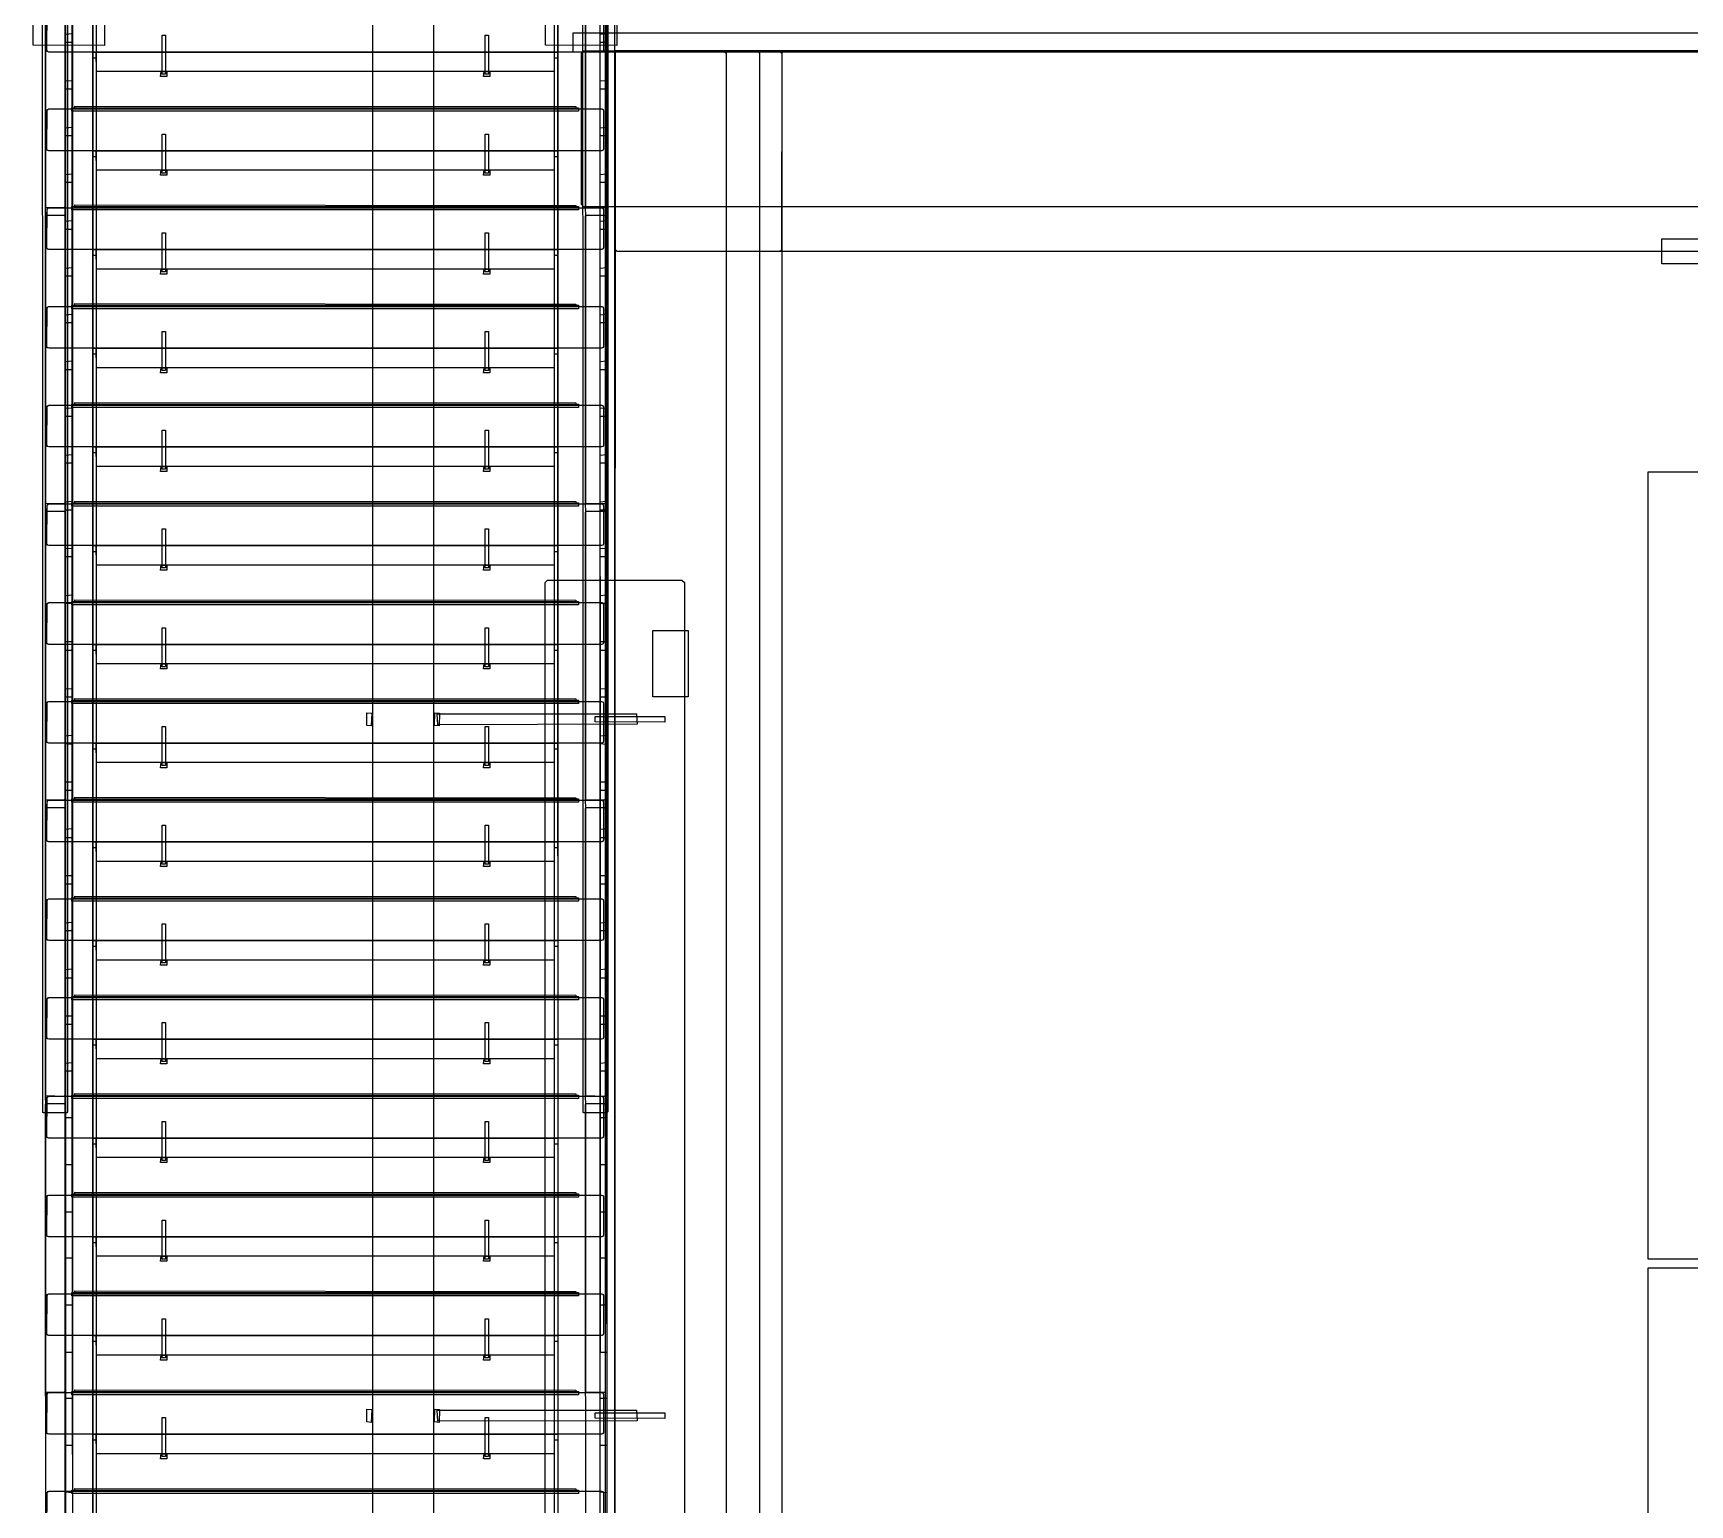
# Model space of a CAD drawing. Header units: metres. Extents: x 292.5 to 342.7, y -1 to 8.9.
# Drawn here: x 332.956 to 335.931, y 0.39 to 3.032 of the extents above; entities that cross this region are included whole.
import ezdxf

# ---------------------------------------------------------------- set-up
doc = ezdxf.new("R2010")
doc.units = ezdxf.units.M
doc.layers.add('VISTA', color=8, linetype='Continuous')

msp = doc.modelspace()

# ---------------------------------------------------------------- linework, layer by layer
at = {"layer": 'VISTA'}
for points in [[(333.5651, 6.5658), (333.5716, 6.5928), (333.5951, 6.6292), (333.7421, 6.7726), (333.745, 6.7855), (333.745, 6.897), (333.855, 6.897), (333.8544, 6.7715), (333.8489, 6.7441), (333.8379, 6.7184), (333.8122, 6.6859), (333.701, 6.5809), (333.6749, 6.5529), (333.6746, -0.2029), (333.6711, -0.2091), (333.664, -0.2147), (333.6417, -0.2226), (333.6278, -0.2243), (333.5996, -0.2228), (333.5768, -0.2152), (333.5656, -0.2035), (333.5651, 6.5658)], [(332.9725, 4.3148), (332.9742, 4.3165), (333.0158, 4.3165), (333.0175, 4.3148), (333.0175, 1.0952), (333.0158, 1.0935), (332.9742, 1.0935), (332.9732, 1.0942), (332.9725, 4.3148)], [(333.9425, 4.3148), (333.9442, 4.3165), (333.9858, 4.3165), (333.9875, 4.3148), (333.9875, 1.0952), (333.9858, 1.0935), (333.9442, 1.0935), (333.9432, 1.0942), (333.9425, 4.3148)], [(333.014, 3.9533), (333.025, 3.9543), (333.026, 3.0151), (333.014, 3.0151), (333.014, 3.9533)], [(333.974, 3.9533), (333.985, 3.9543), (333.986, 3.0151), (333.974, 3.0151), (333.974, 3.9533)], [(333.014, 3.8693), (333.025, 3.8703), (333.026, 2.9312), (333.014, 2.9312), (333.014, 3.8693)], [(333.974, 3.8693), (333.985, 3.8703), (333.986, 2.9312), (333.974, 2.9312), (333.974, 3.8693)], [(333.014, 3.7854), (333.025, 3.7864), (333.026, 2.8472), (333.014, 2.8472), (333.014, 3.7854)], [(333.974, 3.7854), (333.985, 3.7864), (333.986, 2.8472), (333.974, 2.8472), (333.974, 3.7854)], [(332.9775, 3.7668), (332.9792, 3.7685), (333.0108, 3.7685), (333.0125, 3.7668), (333.0125, 2.7198), (333.0108, 2.7181), (332.9782, 2.7189), (332.9775, 3.7668)], [(333.9475, 3.7668), (333.9492, 3.7685), (333.9808, 3.7685), (333.9825, 3.7668), (333.9825, 2.7198), (333.9808, 2.7181), (333.9482, 2.7189), (333.9475, 3.7668)], [(333.014, 3.7014), (333.025, 3.7024), (333.026, 2.7633), (333.014, 2.7633), (333.014, 3.7014)], [(333.974, 3.7014), (333.985, 3.7024), (333.986, 2.7633), (333.974, 2.7633), (333.974, 3.7014)], [(333.014, 3.6175), (333.025, 3.6185), (333.026, 2.6794), (333.014, 2.6794), (333.014, 3.6175)], [(333.974, 3.6175), (333.985, 3.6185), (333.986, 2.6794), (333.974, 2.6794), (333.974, 3.6175)], [(333.014, 3.5335), (333.025, 3.5345), (333.026, 2.5954), (333.014, 2.5954), (333.014, 3.5335)], [(333.974, 3.5335), (333.985, 3.5345), (333.986, 2.5954), (333.974, 2.5954), (333.974, 3.5335)], [(333.014, 3.4496), (333.025, 3.4506), (333.026, 2.5115), (333.014, 2.5115), (333.014, 3.4496)], [(333.974, 3.4496), (333.985, 3.4506), (333.986, 2.5115), (333.974, 2.5115), (333.974, 3.4496)], [(333.014, 3.3656), (333.025, 3.3666), (333.026, 2.4275), (333.014, 2.4275), (333.014, 3.3656)], [(333.974, 3.3656), (333.985, 3.3666), (333.986, 2.4275), (333.974, 2.4275), (333.974, 3.3656)], [(333.014, 3.2817), (333.025, 3.2827), (333.026, 2.3436), (333.014, 2.3436), (333.014, 3.2817)], [(333.974, 3.2817), (333.985, 3.2827), (333.986, 2.3436), (333.974, 2.3436), (333.974, 3.2817)], [(333.0844, 3.2387), (333.0837, 3.0093), (332.9556, 3.0101), (332.9556, 3.2387), (333.0844, 3.2387)], [(332.9775, 3.2352), (332.9792, 3.2369), (333.0108, 3.2369), (333.0125, 3.2352), (333.0125, 2.1882), (333.0108, 2.1865), (332.9782, 2.1872), (332.9775, 3.2352)], [(334.0044, 3.2387), (334.0037, 3.0093), (333.8756, 3.0101), (333.8756, 3.2387), (334.0044, 3.2387)], [(333.9475, 3.2352), (333.9492, 3.2369), (333.9808, 3.2369), (333.9825, 3.2352), (333.9825, 2.1882), (333.9808, 2.1865), (333.9482, 2.1872), (333.9475, 3.2352)], [(332.9775, 3.2086), (332.9792, 3.2103), (333.0608, 3.2103), (333.0625, 3.2086), (333.0625, -0.0986), (333.0617, -0.1001), (333.0608, -0.1003), (332.9792, -0.1003), (332.9782, -0.0997), (332.9775, 3.2086)], [(333.014, 3.1978), (333.025, 3.1987), (333.026, 2.2596), (333.014, 2.2596), (333.014, 3.1978)], [(333.8975, 3.2086), (333.8992, 3.2103), (333.9808, 3.2103), (333.9825, 3.2086), (333.9825, -0.0986), (333.9817, -0.1001), (333.9808, -0.1003), (333.8992, -0.1003), (333.8982, -0.0997), (333.8975, 3.2086)], [(333.974, 3.1978), (333.985, 3.1987), (333.986, 2.2596), (333.974, 2.2596), (333.974, 3.1978)], [(342, 3.2), (342, 3), (334, 3), (334, 3.2), (342, 3.2)], [(333.0625, 3.175), (333.0685, 3.175), (333.0685, 2.987), (333.0625, 2.987), (333.0625, 3.175)], [(333.8915, 3.175), (333.8975, 3.175), (333.8975, 2.987), (333.8915, 2.987), (333.8915, 3.175)], [(333.014, 3.1138), (333.025, 3.1148), (333.026, 2.1757), (333.014, 2.1757), (333.014, 3.1138)], [(333.974, 3.1138), (333.985, 3.1148), (333.986, 2.1757), (333.974, 2.1757), (333.974, 3.1138)], [(332.9835, 3.0728), (333.9765, 3.0728), (333.979, 3.0718), (333.98, 3.0693), (333.98, 3.0013), (333.979, 2.9988), (333.9765, 2.9978), (332.9835, 2.9978), (332.981, 2.9988), (332.98, 3.0013), (332.9806, 3.0713), (332.9835, 3.0728)], [(332.9559, 3.0115), (332.9559, 3.0115), (332.956, 3.0112), (332.9559, 3.0115)], [(333.014, 3.0299), (333.025, 3.0309), (333.026, 2.0917), (333.014, 2.0917), (333.014, 3.0299)], [(333.193, 3.0278), (333.193, 2.9578), (333.187, 2.9578), (333.1874, 3.0278), (333.193, 3.0278)], [(333.773, 3.0278), (333.773, 2.9578), (333.767, 2.9578), (333.7674, 3.0278), (333.773, 3.0278)], [(333.8759, 3.0115), (333.8759, 3.0115), (333.876, 3.0112), (333.8759, 3.0115)], [(333.925, 3.0325), (342.075, 3.0325), (342.075, 2.9975), (333.925, 2.9975), (333.925, 3.0325)], [(333.974, 3.0299), (333.985, 3.0309), (333.986, 2.0917), (333.974, 2.0917), (333.974, 3.0299)], [(332.9813, 2.9991), (332.9817, 2.9988), (332.9817, 2.9995), (332.9813, 2.9991)], [(333.0625, 2.9978), (333.0685, 2.9978), (333.0685, 2.8098), (333.0625, 2.8098), (333.0625, 2.9978)], [(333.0691, 2.9628), (333.0685, 2.9973), (333.8909, 2.9978), (333.8909, 2.9628), (333.0691, 2.9628)], [(333.8915, 2.9978), (333.8975, 2.9978), (333.8975, 2.8098), (333.8915, 2.8098), (333.8915, 2.9978)], [(333.94, 2.9955), (333.9445, 3), (342.0555, 3), (342.06, 2.9955), (342.06, 2.7245), (342.0555, 2.72), (333.9445, 2.72), (333.94, 2.7245), (333.94, 2.9955)], [(333.9783, 2.9988), (333.979, 2.9995), (333.9783, 2.9995), (333.9783, 2.9988)], [(334, 2.9955), (334.0019, 2.9992), (341.9955, 3), (341.9992, 2.9981), (342, 0.0045), (341.9981, 0.0008), (334.0045, 0), (334, 0.0045), (334, 2.9955)], [(334, 2.9955), (334.0045, 3), (334.2555, 3), (334.26, 2.9955), (334.26, 0.0045), (334.2555, 0), (334.0045, 0), (334, 0.0045), (334, 2.9955)], [(334, 2.9955), (334.0045, 3), (334.1955, 3), (334.2, 2.9955), (334.2, 0.0045), (334.1955, 0), (334.0045, 0), (334, 0.0045), (334, 2.9955)], [(334, 2.9955), (334.0045, 3), (334.2955, 3), (334.3, 2.9955), (334.3, 0.0045), (334.2955, 0), (334.0045, 0), (334, 0.0045), (334, 2.9955)], [(334, 2.9983), (334.0017, 3), (334.2983, 3), (334.3, 2.9983), (334.3, 0.0017), (334.2983, 0), (334.0008, 0.0005), (334, 2.9983)], [(334.0008, 2.9981), (334.0045, 3), (334.2981, 2.9992), (334.3, 2.9955), (334.2992, 2.6419), (334.2955, 2.64), (334.0045, 2.64), (334, 2.6445), (334.0008, 2.9981)], [(334, 2.9955), (334.0045, 3), (334.2955, 3), (334.3, 2.9955), (334.3, 0.0045), (334.2955, 0), (334.0045, 0), (334, 0.0045), (334, 2.9955)], [(334, 2.9955), (334.0045, 3), (341.9955, 3), (342, 2.9955), (342, 2.6445), (341.9955, 2.64), (334.0045, 2.64), (334, 2.6445), (334, 2.9955)], [(334.0013, 2.9987), (336.7487, 2.9987), (336.7487, 0.0013), (334.0045, 0), (334, 0.0045), (334.0013, 2.9987)], [(333.014, 2.9459), (333.025, 2.9469), (333.026, 2.0078), (333.014, 2.0078), (333.014, 2.9459)], [(333.1955, 2.9628), (333.1955, 2.9538), (333.1845, 2.9538), (333.1852, 2.9628), (333.1955, 2.9628)], [(333.7755, 2.9628), (333.7755, 2.9538), (333.7645, 2.9538), (333.7652, 2.9628), (333.7755, 2.9628)], [(333.974, 2.9459), (333.985, 2.9469), (333.986, 2.0078), (333.974, 2.0078), (333.974, 2.9459)], [(332.9835, 2.8956), (333.9765, 2.8956), (333.979, 2.8945), (333.98, 2.8921), (333.98, 2.8241), (333.979, 2.8216), (333.9765, 2.8206), (332.9835, 2.8206), (332.981, 2.8216), (332.98, 2.8241), (332.9806, 2.8941), (332.9835, 2.8956)], [(332.9817, 2.8938), (332.9817, 2.8945), (332.981, 2.8938), (332.9817, 2.8938)], [(333.025, 2.8976), (333.935, 2.8976), (333.935, 2.8916), (333.025, 2.8916), (333.025, 2.8976)], [(333.0307, 2.9006), (333.93, 2.8999), (333.9293, 2.8956), (333.0302, 2.8963), (333.0307, 2.9006)], [(333.9783, 2.8945), (333.9783, 2.8938), (333.979, 2.8938), (333.9783, 2.8945)], [(333.014, 2.862), (333.025, 2.863), (333.026, 1.9238), (333.014, 1.9238), (333.014, 2.862)], [(333.974, 2.862), (333.985, 2.863), (333.986, 1.9238), (333.974, 1.9238), (333.974, 2.862)], [(333.193, 2.8506), (333.193, 2.7806), (333.187, 2.7806), (333.1874, 2.8506), (333.193, 2.8506)], [(333.773, 2.8506), (333.773, 2.7806), (333.767, 2.7806), (333.7674, 2.8506), (333.773, 2.8506)], [(332.9813, 2.8218), (332.9817, 2.8216), (332.9817, 2.8223), (332.9813, 2.8218)], [(333.0625, 2.8206), (333.0685, 2.8206), (333.0685, 2.6326), (333.0625, 2.6326), (333.0625, 2.8206)], [(333.0691, 2.7856), (333.0685, 2.8201), (333.8909, 2.8206), (333.8909, 2.7856), (333.0691, 2.7856)], [(333.8915, 2.8206), (333.8975, 2.8206), (333.8975, 2.6326), (333.8915, 2.6326), (333.8915, 2.8206)], [(333.9783, 2.8216), (333.979, 2.8223), (333.9783, 2.8223), (333.9783, 2.8216)], [(333.014, 2.778), (333.025, 2.779), (333.026, 1.8399), (333.014, 1.8399), (333.014, 2.778)], [(333.1955, 2.7856), (333.1955, 2.7766), (333.1845, 2.7766), (333.1852, 2.7856), (333.1955, 2.7856)], [(333.7755, 2.7856), (333.7755, 2.7766), (333.7645, 2.7766), (333.7652, 2.7856), (333.7755, 2.7856)], [(333.974, 2.778), (333.985, 2.779), (333.986, 1.8399), (333.974, 1.8399), (333.974, 2.778)], [(332.9835, 2.7183), (333.9765, 2.7183), (333.979, 2.7173), (333.98, 2.7148), (333.98, 2.6468), (333.979, 2.6444), (333.9765, 2.6433), (332.9835, 2.6433), (332.981, 2.6444), (332.98, 2.6468), (332.9806, 2.7169), (332.9835, 2.7183)], [(332.9817, 2.7166), (332.9817, 2.7173), (332.981, 2.7166), (332.9817, 2.7166)], [(333.025, 2.7203), (333.935, 2.7203), (333.935, 2.7143), (333.025, 2.7143), (333.025, 2.7203)], [(333.0307, 2.7233), (333.93, 2.7226), (333.9293, 2.7183), (333.0302, 2.719), (333.0307, 2.7233)], [(333.9783, 2.7173), (333.9783, 2.7166), (333.979, 2.7166), (333.9783, 2.7173)], [(332.9775, 2.7035), (332.9792, 2.7052), (333.0108, 2.7052), (333.0125, 2.7035), (333.0125, 1.6565), (333.0108, 1.6548), (332.9782, 1.6555), (332.9775, 2.7035)], [(332.9782, 2.7031), (332.9782, 2.7035), (332.9782, 2.7031), (332.9782, 2.7031)], [(333.014, 2.6941), (333.025, 2.6951), (333.026, 1.7559), (333.025, 1.7549), (333.014, 1.7559), (333.014, 2.6941)], [(333.9475, 2.7035), (333.9492, 2.7052), (333.9808, 2.7052), (333.9825, 2.7035), (333.9825, 1.6565), (333.9808, 1.6548), (333.9482, 1.6555), (333.9475, 2.7035)], [(333.9482, 2.7031), (333.9482, 2.7035), (333.9482, 2.7031), (333.9482, 2.7031)], [(333.974, 2.6941), (333.985, 2.6951), (333.986, 1.7559), (333.985, 1.7549), (333.974, 1.7559), (333.974, 2.6941)], [(333.193, 2.6733), (333.193, 2.6033), (333.187, 2.6033), (333.1874, 2.6733), (333.193, 2.6733)], [(333.773, 2.6733), (333.773, 2.6033), (333.767, 2.6033), (333.7674, 2.6733), (333.773, 2.6733)], [(335.88, 2.6625), (340.12, 2.6625), (340.12, 2.6175), (335.88, 2.6175), (335.88, 2.6625)], [(332.981, 2.6447), (332.981, 2.6447), (332.9813, 2.6446), (332.981, 2.6447)], [(332.9813, 2.6446), (332.9817, 2.6444), (332.9817, 2.6451), (332.9813, 2.6446)], [(333.0625, 2.6433), (333.0685, 2.6433), (333.0685, 2.4553), (333.0625, 2.4553), (333.0625, 2.6433)], [(333.0691, 2.6083), (333.0685, 2.6428), (333.8909, 2.6433), (333.8909, 2.6083), (333.0691, 2.6083)], [(333.8915, 2.6433), (333.8975, 2.6433), (333.8975, 2.4553), (333.8915, 2.4553), (333.8915, 2.6433)], [(333.9783, 2.6444), (333.979, 2.6451), (333.9783, 2.6451), (333.9783, 2.6444)], [(333.014, 2.6101), (333.025, 2.6111), (333.026, 1.672), (333.014, 1.672), (333.014, 2.6101)], [(333.1955, 2.6083), (333.1955, 2.5993), (333.1845, 2.5993), (333.1852, 2.6083), (333.1955, 2.6083)], [(333.7755, 2.6083), (333.7755, 2.5993), (333.7645, 2.5993), (333.7652, 2.6083), (333.7755, 2.6083)], [(333.974, 2.6101), (333.985, 2.6111), (333.986, 1.672), (333.974, 1.672), (333.974, 2.6101)], [(332.9835, 2.5411), (333.9765, 2.5411), (333.979, 2.5401), (333.98, 2.5376), (333.98, 2.4696), (333.979, 2.4671), (333.9765, 2.4661), (332.9835, 2.4661), (332.981, 2.4671), (332.98, 2.4696), (332.9806, 2.5396), (332.9835, 2.5411)], [(332.9817, 2.5394), (332.9817, 2.5401), (332.981, 2.5394), (332.9817, 2.5394)], [(333.025, 2.5431), (333.935, 2.5431), (333.935, 2.5371), (333.025, 2.5371), (333.025, 2.5431)], [(333.0307, 2.5461), (333.93, 2.5454), (333.9293, 2.5411), (333.0302, 2.5418), (333.0307, 2.5461)], [(333.9783, 2.5401), (333.9783, 2.5394), (333.979, 2.5394), (333.9783, 2.5401)], [(333.979, 2.5397), (333.9787, 2.5398), (333.979, 2.5397), (333.979, 2.5397)], [(333.014, 2.5262), (333.025, 2.5272), (333.026, 1.588), (333.025, 1.587), (333.015, 1.587), (333.0143, 1.5873), (333.014, 2.5262)], [(333.974, 2.5262), (333.985, 2.5272), (333.986, 1.588), (333.985, 1.587), (333.975, 1.587), (333.9743, 1.5873), (333.974, 2.5262)], [(333.193, 2.4961), (333.193, 2.4261), (333.187, 2.4261), (333.1874, 2.4961), (333.193, 2.4961)], [(333.773, 2.4961), (333.773, 2.4261), (333.767, 2.4261), (333.7674, 2.4961), (333.773, 2.4961)], [(332.9813, 2.4674), (332.9817, 2.4671), (332.9817, 2.4679), (332.9813, 2.4674)], [(333.014, 2.4422), (333.025, 2.4432), (333.026, 1.5041), (333.014, 1.5041), (333.014, 2.4422)], [(333.0625, 2.4661), (333.0685, 2.4661), (333.0685, 2.2781), (333.0625, 2.2781), (333.0625, 2.4661)], [(333.0691, 2.4311), (333.0685, 2.4656), (333.8909, 2.4661), (333.8909, 2.4311), (333.0691, 2.4311)], [(333.8915, 2.4661), (333.8975, 2.4661), (333.8975, 2.2781), (333.8915, 2.2781), (333.8915, 2.4661)], [(333.974, 2.4422), (333.985, 2.4432), (333.986, 1.5041), (333.974, 1.5041), (333.974, 2.4422)], [(333.9783, 2.4671), (333.979, 2.4679), (333.9783, 2.4679), (333.9783, 2.4671)], [(333.1955, 2.4311), (333.1955, 2.4221), (333.1845, 2.4221), (333.1852, 2.4311), (333.1955, 2.4311)], [(333.7755, 2.4311), (333.7755, 2.4221), (333.7645, 2.4221), (333.7652, 2.4311), (333.7755, 2.4311)], [(332.9835, 2.3639), (333.9765, 2.3639), (333.979, 2.3629), (333.98, 2.3604), (333.98, 2.2924), (333.979, 2.2899), (333.9765, 2.2889), (332.9835, 2.2889), (332.981, 2.2899), (332.98, 2.2924), (332.9806, 2.3624), (332.9835, 2.3639)], [(332.9817, 2.3621), (332.9817, 2.3629), (332.981, 2.3621), (332.9817, 2.3621)], [(333.014, 2.3583), (333.025, 2.3593), (333.026, 1.4201), (333.014, 1.4201), (333.014, 2.3583)], [(333.025, 2.3659), (333.935, 2.3659), (333.935, 2.3599), (333.025, 2.3599), (333.025, 2.3659)], [(333.0307, 2.3689), (333.93, 2.3682), (333.9293, 2.3639), (333.0302, 2.3646), (333.0307, 2.3689)], [(333.974, 2.3583), (333.985, 2.3593), (333.986, 1.4201), (333.974, 1.4201), (333.974, 2.3583)], [(333.9783, 2.3629), (333.9783, 2.3621), (333.979, 2.3621), (333.9783, 2.3629)], [(333.193, 2.3189), (333.193, 2.2489), (333.187, 2.2489), (333.1874, 2.3189), (333.193, 2.3189)], [(333.773, 2.3189), (333.773, 2.2489), (333.767, 2.2489), (333.7674, 2.3189), (333.773, 2.3189)], [(332.981, 2.2903), (332.981, 2.2903), (332.9813, 2.2902), (332.981, 2.2903)], [(332.9813, 2.2902), (332.9817, 2.2899), (332.9817, 2.2906), (332.9813, 2.2902)], [(333.014, 2.2743), (333.025, 2.2753), (333.026, 1.3362), (333.025, 1.3352), (333.015, 1.3352), (333.0143, 1.3355), (333.014, 2.2743)], [(333.0625, 2.2889), (333.0685, 2.2889), (333.0685, 2.1009), (333.0625, 2.1009), (333.0625, 2.2889)], [(333.0691, 2.2539), (333.0685, 2.2884), (333.8909, 2.2889), (333.8909, 2.2539), (333.0691, 2.2539)], [(333.8915, 2.2889), (333.8975, 2.2889), (333.8975, 2.1009), (333.8915, 2.1009), (333.8915, 2.2889)], [(333.974, 2.2743), (333.985, 2.2753), (333.986, 1.3362), (333.985, 1.3352), (333.975, 1.3352), (333.9743, 1.3355), (333.974, 2.2743)], [(333.9783, 2.2899), (333.979, 2.2906), (333.9783, 2.2906), (333.9783, 2.2899)], [(333.1955, 2.2539), (333.1955, 2.2449), (333.1845, 2.2449), (333.1852, 2.2539), (333.1955, 2.2539)], [(333.7755, 2.2539), (333.7755, 2.2449), (333.7645, 2.2449), (333.7652, 2.2539), (333.7755, 2.2539)], [(336.5241, 2.2441), (336.5241, 0.8309), (335.8559, 0.8309), (335.8559, 2.2441), (336.5241, 2.2441)], [(332.9775, 2.1718), (332.9792, 2.1735), (333.0108, 2.1735), (333.0125, 2.1718), (333.0125, 1.1248), (333.0108, 1.1231), (332.9782, 1.1239), (332.9775, 2.1718)], [(332.9835, 2.1867), (333.9765, 2.1867), (333.979, 2.1856), (333.98, 2.1832), (333.98, 2.1152), (333.979, 2.1127), (333.9765, 2.1117), (332.9835, 2.1117), (332.981, 2.1127), (332.98, 2.1152), (332.9806, 2.1852), (332.9835, 2.1867)], [(332.9817, 2.1849), (332.9817, 2.1856), (332.981, 2.1849), (332.9817, 2.1849)], [(333.0117, 2.1719), (333.0118, 2.1719), (333.0117, 2.1719), (333.0117, 2.1719)], [(333.014, 2.1904), (333.025, 2.1914), (333.026, 1.2523), (333.014, 1.2523), (333.014, 2.1904)], [(333.025, 2.1887), (333.935, 2.1887), (333.935, 2.1827), (333.025, 2.1827), (333.025, 2.1887)], [(333.0307, 2.1917), (333.93, 2.191), (333.9293, 2.1867), (333.0302, 2.1874), (333.0307, 2.1917)], [(333.9475, 2.1718), (333.9492, 2.1735), (333.9808, 2.1735), (333.9825, 2.1718), (333.9825, 1.1248), (333.9808, 1.1231), (333.9482, 1.1239), (333.9475, 2.1718)], [(333.974, 2.1904), (333.985, 2.1914), (333.986, 1.2523), (333.974, 1.2523), (333.974, 2.1904)], [(333.9783, 2.1856), (333.9783, 2.1849), (333.979, 2.1849), (333.9783, 2.1856)], [(332.9813, 2.113), (332.9817, 2.1127), (332.9817, 2.1134), (332.9813, 2.113)], [(333.193, 2.1417), (333.193, 2.0717), (333.187, 2.0717), (333.1874, 2.1417), (333.193, 2.1417)], [(333.773, 2.1417), (333.773, 2.0717), (333.767, 2.0717), (333.7674, 2.1417), (333.773, 2.1417)], [(333.9783, 2.1127), (333.979, 2.1134), (333.9783, 2.1134), (333.9783, 2.1127)], [(333.014, 2.1064), (333.025, 2.1074), (333.026, 1.1683), (333.014, 1.1683), (333.014, 2.1064)], [(333.0625, 2.1117), (333.0685, 2.1117), (333.0685, 1.9237), (333.0625, 1.9237), (333.0625, 2.1117)], [(333.0691, 2.0767), (333.0685, 2.1112), (333.8909, 2.1117), (333.8909, 2.0767), (333.0691, 2.0767)], [(333.8915, 2.1117), (333.8975, 2.1117), (333.8975, 1.9237), (333.8915, 1.9237), (333.8915, 2.1117)], [(333.974, 2.1064), (333.985, 2.1074), (333.986, 1.1683), (333.974, 1.1683), (333.974, 2.1064)], [(333.1955, 2.0767), (333.1955, 2.0677), (333.1845, 2.0677), (333.1852, 2.0767), (333.1955, 2.0767)], [(333.7755, 2.0767), (333.7755, 2.0677), (333.7645, 2.0677), (333.7652, 2.0767), (333.7755, 2.0767)], [(333.014, 2.0225), (333.025, 2.0235), (333.026, 1.0844), (333.014, 1.0844), (333.014, 2.0225)], [(333.875, 2.0455), (333.8795, 2.05), (334.1205, 2.05), (334.125, 2.0455), (334.125, -0.0455), (334.1205, -0.05), (333.8795, -0.05), (333.875, -0.0455), (333.875, 2.0455)], [(333.974, 2.0225), (333.985, 2.0235), (333.986, 1.0844), (333.974, 1.0844), (333.974, 2.0225)], [(332.9835, 2.0094), (333.9765, 2.0094), (333.979, 2.0084), (333.98, 2.0059), (333.98, 1.9379), (333.979, 1.9355), (333.9765, 1.9344), (332.9835, 1.9344), (332.981, 1.9355), (332.98, 1.9379), (332.9806, 2.008), (332.9835, 2.0094)], [(332.9817, 2.0077), (332.9817, 2.0084), (332.981, 2.0077), (332.9817, 2.0077)], [(333.025, 2.0114), (333.935, 2.0114), (333.935, 2.0054), (333.025, 2.0054), (333.025, 2.0114)], [(333.0307, 2.0144), (333.93, 2.0137), (333.9293, 2.0094), (333.0302, 2.0101), (333.0307, 2.0144)], [(333.9783, 2.0084), (333.9783, 2.0077), (333.979, 2.0077), (333.9783, 2.0084)], [(333.193, 1.9644), (333.193, 1.8944), (333.187, 1.8944), (333.1874, 1.9644), (333.193, 1.9644)], [(333.773, 1.9644), (333.773, 1.8944), (333.767, 1.8944), (333.7674, 1.9644), (333.773, 1.9644)], [(332.9813, 1.9357), (332.9817, 1.9355), (332.9817, 1.9362), (332.9813, 1.9357)], [(333.014, 1.9385), (333.0143, 1.9392), (333.015, 1.9395), (333.025, 1.9395), (333.0257, 1.9392), (333.026, 1.9385), (333.026, 1.0004), (333.014, 1.0004), (333.014, 1.9385)], [(333.0144, 1.9392), (333.0144, 1.9392), (333.0143, 1.9392), (333.0144, 1.9392)], [(333.0256, 1.9392), (333.0256, 1.9392), (333.0257, 1.9392), (333.0256, 1.9392)], [(333.0625, 1.9344), (333.0685, 1.9344), (333.0685, 1.7465), (333.0625, 1.7465), (333.0625, 1.9344)], [(333.0691, 1.8994), (333.0685, 1.9339), (333.8909, 1.9344), (333.8909, 1.8994), (333.0691, 1.8994)], [(333.8915, 1.9344), (333.8975, 1.9344), (333.8975, 1.7465), (333.8915, 1.7465), (333.8915, 1.9344)], [(333.974, 1.9385), (333.9743, 1.9392), (333.975, 1.9395), (333.985, 1.9395), (333.9857, 1.9392), (333.986, 1.9385), (333.986, 1.0004), (333.974, 1.0004), (333.974, 1.9385)], [(333.9744, 1.9392), (333.9744, 1.9392), (333.9743, 1.9392), (333.9744, 1.9392)], [(333.9783, 1.9355), (333.979, 1.9362), (333.9783, 1.9362), (333.9783, 1.9355)], [(333.9856, 1.9392), (333.9856, 1.9392), (333.9857, 1.9392), (333.9856, 1.9392)], [(334.1319, 1.9594), (334.1319, 1.8406), (334.0681, 1.8406), (334.0681, 1.9594), (334.1319, 1.9594)], [(333.1955, 1.8994), (333.1955, 1.8904), (333.1845, 1.8904), (333.1852, 1.8994), (333.1955, 1.8994)], [(333.7755, 1.8994), (333.7755, 1.8904), (333.7645, 1.8904), (333.7652, 1.8994), (333.7755, 1.8994)], [(333.014, 1.8546), (333.025, 1.8556), (333.026, 0.9165), (333.025, 0.9155), (333.015, 0.9155), (333.0143, 0.9158), (333.014, 1.8546)], [(333.974, 1.8546), (333.985, 1.8556), (333.986, 0.9165), (333.985, 0.9155), (333.975, 0.9155), (333.9743, 0.9158), (333.974, 1.8546)], [(332.9835, 1.8322), (333.9765, 1.8322), (333.979, 1.8312), (333.98, 1.8287), (333.98, 1.7607), (333.979, 1.7582), (333.9765, 1.7572), (332.9835, 1.7572), (332.981, 1.7582), (332.98, 1.7607), (332.9806, 1.8307), (332.9835, 1.8322)], [(332.9817, 1.8305), (332.9817, 1.8312), (332.981, 1.8305), (332.9817, 1.8305)], [(333.025, 1.8342), (333.935, 1.8342), (333.935, 1.8282), (333.025, 1.8282), (333.025, 1.8342)], [(333.0307, 1.8372), (333.93, 1.8365), (333.9293, 1.8322), (333.0302, 1.8329), (333.0307, 1.8372)], [(333.9783, 1.8312), (333.9783, 1.8305), (333.979, 1.8305), (333.9783, 1.8312)], [(333.193, 1.7872), (333.193, 1.7172), (333.187, 1.7172), (333.1874, 1.7872), (333.193, 1.7872)], [(333.5635, 1.811), (333.5625, 1.788), (333.5545, 1.789), (333.5548, 1.8117), (333.5635, 1.811)], [(333.6855, 1.811), (333.6845, 1.788), (333.6765, 1.789), (333.6768, 1.8117), (333.6855, 1.811)], [(334.039, 1.81), (334.04, 1.791), (333.682, 1.79), (333.6813, 1.8097), (334.039, 1.81)], [(333.773, 1.7872), (333.773, 1.7172), (333.767, 1.7172), (333.7674, 1.7872), (333.773, 1.7872)], [(333.965, 1.805), (334.09, 1.805), (334.09, 1.795), (333.965, 1.7957), (333.965, 1.805)], [(332.9813, 1.7585), (332.9817, 1.7583), (332.9817, 1.759), (332.9813, 1.7585)], [(333.014, 1.7706), (333.025, 1.7716), (333.026, 0.8325), (333.014, 0.8325), (333.014, 1.7706)], [(333.0259, 1.7559), (333.0259, 1.7559), (333.026, 1.7559), (333.0259, 1.7559)], [(333.0625, 1.7572), (333.0685, 1.7572), (333.0685, 1.5692), (333.0625, 1.5692), (333.0625, 1.7572)], [(333.0691, 1.7222), (333.0685, 1.7567), (333.8909, 1.7572), (333.8909, 1.7222), (333.0691, 1.7222)], [(333.8915, 1.7572), (333.8975, 1.7572), (333.8975, 1.5692), (333.8915, 1.5692), (333.8915, 1.7572)], [(333.974, 1.7706), (333.985, 1.7716), (333.986, 0.8325), (333.974, 0.8325), (333.974, 1.7706)], [(333.9783, 1.7583), (333.979, 1.759), (333.9783, 1.759), (333.9783, 1.7583)], [(333.9859, 1.7559), (333.9859, 1.7559), (333.986, 1.7559), (333.9859, 1.7559)], [(333.1955, 1.7222), (333.1955, 1.7132), (333.1845, 1.7132), (333.1852, 1.7222), (333.1955, 1.7222)], [(333.7755, 1.7222), (333.7755, 1.7132), (333.7645, 1.7132), (333.7652, 1.7222), (333.7755, 1.7222)], [(333.014, 1.6867), (333.0143, 1.6874), (333.015, 1.6877), (333.025, 1.6877), (333.0257, 1.6874), (333.026, 1.6867), (333.026, 0.7486), (333.014, 0.7486), (333.014, 1.6867)], [(333.0144, 1.6873), (333.0144, 1.6873), (333.0143, 1.6874), (333.0144, 1.6873)], [(333.0256, 1.6873), (333.0256, 1.6873), (333.0257, 1.6874), (333.0256, 1.6873)], [(333.974, 1.6867), (333.9743, 1.6874), (333.975, 1.6877), (333.985, 1.6877), (333.9857, 1.6874), (333.986, 1.6867), (333.986, 0.7486), (333.974, 0.7486), (333.974, 1.6867)], [(333.9744, 1.6873), (333.9744, 1.6873), (333.9743, 1.6874), (333.9744, 1.6873)], [(333.9856, 1.6873), (333.9856, 1.6873), (333.9857, 1.6874), (333.9856, 1.6873)], [(332.9775, 1.6402), (332.9792, 1.6419), (333.0108, 1.6419), (333.0125, 1.6402), (333.0125, 0.5932), (333.0108, 0.5915), (332.9782, 0.5922), (332.9775, 1.6402)], [(332.9835, 1.655), (333.9765, 1.655), (333.979, 1.654), (333.98, 1.6515), (333.98, 1.5835), (333.979, 1.581), (333.9765, 1.58), (332.9835, 1.58), (332.981, 1.581), (332.98, 1.5835), (332.9806, 1.6535), (332.9835, 1.655)], [(332.9817, 1.6533), (332.9817, 1.654), (332.981, 1.6533), (332.9817, 1.6533)], [(333.0122, 1.6403), (333.012, 1.6406), (333.0122, 1.6403), (333.0122, 1.6403)], [(333.0122, 1.6397), (333.0122, 1.6397), (333.0122, 1.6397), (333.0122, 1.6397)], [(333.025, 1.657), (333.935, 1.657), (333.935, 1.651), (333.025, 1.651), (333.025, 1.657)], [(333.0307, 1.66), (333.93, 1.6593), (333.9293, 1.655), (333.0302, 1.6557), (333.0307, 1.66)], [(333.9475, 1.6402), (333.9492, 1.6419), (333.9808, 1.6419), (333.9825, 1.6402), (333.9825, 0.5932), (333.9808, 0.5915), (333.9482, 0.5922), (333.9475, 1.6402)], [(333.9783, 1.654), (333.9783, 1.6533), (333.979, 1.6533), (333.9783, 1.654)], [(333.9822, 1.6403), (333.982, 1.6406), (333.9822, 1.6403), (333.9822, 1.6403)], [(333.9822, 1.6397), (333.9822, 1.6397), (333.9822, 1.6397), (333.9822, 1.6397)], [(333.193, 1.61), (333.193, 1.54), (333.187, 1.54), (333.1874, 1.61), (333.193, 1.61)], [(333.773, 1.61), (333.773, 1.54), (333.767, 1.54), (333.7674, 1.61), (333.773, 1.61)], [(332.9813, 1.5813), (332.9817, 1.581), (332.9817, 1.5817), (332.9813, 1.5813)], [(333.014, 1.6027), (333.025, 1.6038), (333.026, 0.6646), (333.025, 0.6636), (333.015, 0.6636), (333.0143, 0.6639), (333.014, 1.6027)], [(333.0144, 1.5874), (333.0144, 1.5874), (333.0143, 1.5873), (333.0144, 1.5874)], [(333.0625, 1.58), (333.0685, 1.58), (333.0685, 1.392), (333.0625, 1.392), (333.0625, 1.58)], [(333.0691, 1.545), (333.0685, 1.5795), (333.8909, 1.58), (333.8909, 1.545), (333.0691, 1.545)], [(333.8915, 1.58), (333.8975, 1.58), (333.8975, 1.392), (333.8915, 1.392), (333.8915, 1.58)], [(333.974, 1.6027), (333.985, 1.6038), (333.986, 0.6646), (333.985, 0.6636), (333.975, 0.6636), (333.9743, 0.6639), (333.974, 1.6027)], [(333.9744, 1.5874), (333.9744, 1.5874), (333.9743, 1.5873), (333.9744, 1.5874)], [(333.9783, 1.581), (333.979, 1.5817), (333.9783, 1.5817), (333.9783, 1.581)], [(333.014, 1.5188), (333.0143, 1.5195), (333.015, 1.5198), (333.025, 1.5198), (333.0257, 1.5195), (333.026, 1.5188), (333.026, 0.5807), (333.014, 0.5807), (333.014, 1.5188)], [(333.0141, 1.5188), (333.0141, 1.5188), (333.014, 1.5188), (333.0141, 1.5188)], [(333.0144, 1.5194), (333.0144, 1.5194), (333.0143, 1.5195), (333.0144, 1.5194)], [(333.0256, 1.5194), (333.0256, 1.5194), (333.0257, 1.5195), (333.0256, 1.5194)], [(333.1955, 1.545), (333.1955, 1.536), (333.1845, 1.536), (333.1852, 1.545), (333.1955, 1.545)], [(333.7755, 1.545), (333.7755, 1.536), (333.7645, 1.536), (333.7652, 1.545), (333.7755, 1.545)], [(333.974, 1.5188), (333.9743, 1.5195), (333.975, 1.5198), (333.985, 1.5198), (333.9857, 1.5195), (333.986, 1.5188), (333.986, 0.5807), (333.974, 0.5807), (333.974, 1.5188)], [(333.9741, 1.5188), (333.9741, 1.5188), (333.974, 1.5188), (333.9741, 1.5188)], [(333.9744, 1.5194), (333.9744, 1.5194), (333.9743, 1.5195), (333.9744, 1.5194)], [(333.9856, 1.5194), (333.9856, 1.5194), (333.9857, 1.5195), (333.9856, 1.5194)], [(332.9835, 1.4778), (333.9765, 1.4778), (333.979, 1.4768), (333.98, 1.4743), (333.98, 1.4063), (333.979, 1.4038), (333.9765, 1.4028), (332.9835, 1.4028), (332.981, 1.4038), (332.98, 1.4063), (332.9806, 1.4763), (332.9835, 1.4778)], [(332.9817, 1.476), (332.9817, 1.4767), (332.981, 1.476), (332.9817, 1.476)], [(333.025, 1.4798), (333.935, 1.4798), (333.935, 1.4738), (333.025, 1.4738), (333.025, 1.4798)], [(333.0307, 1.4828), (333.93, 1.4821), (333.9293, 1.4778), (333.0302, 1.4785), (333.0307, 1.4828)], [(333.9783, 1.4767), (333.9783, 1.476), (333.979, 1.476), (333.9783, 1.4767)], [(333.014, 1.4349), (333.025, 1.4359), (333.026, 0.4967), (333.014, 0.4967), (333.014, 1.4349)], [(333.193, 1.4328), (333.193, 1.3628), (333.187, 1.3628), (333.1874, 1.4328), (333.193, 1.4328)], [(333.773, 1.4328), (333.773, 1.3628), (333.767, 1.3628), (333.7674, 1.4328), (333.773, 1.4328)], [(333.974, 1.4349), (333.985, 1.4359), (333.986, 0.4967), (333.974, 0.4967), (333.974, 1.4349)], [(332.9813, 1.4041), (332.9817, 1.4038), (332.9817, 1.4045), (332.9813, 1.4041)], [(333.0625, 1.4028), (333.0685, 1.4028), (333.0685, 1.2148), (333.0625, 1.2148), (333.0625, 1.4028)], [(333.0691, 1.3678), (333.0685, 1.4023), (333.8909, 1.4028), (333.8909, 1.3678), (333.0691, 1.3678)], [(333.8915, 1.4028), (333.8975, 1.4028), (333.8975, 1.2148), (333.8915, 1.2148), (333.8915, 1.4028)], [(333.9783, 1.4038), (333.979, 1.4045), (333.9783, 1.4045), (333.9783, 1.4038)], [(333.014, 1.3509), (333.025, 1.3519), (333.026, 0.4128), (333.025, 0.4118), (333.014, 0.4128), (333.014, 1.3509)], [(333.1955, 1.3678), (333.1955, 1.3588), (333.1845, 1.3588), (333.1852, 1.3678), (333.1955, 1.3678)], [(333.7755, 1.3678), (333.7755, 1.3588), (333.7645, 1.3588), (333.7652, 1.3678), (333.7755, 1.3678)], [(333.974, 1.3509), (333.985, 1.3519), (333.986, 0.4128), (333.985, 0.4118), (333.974, 0.4128), (333.974, 1.3509)], [(333.0144, 1.3356), (333.0144, 1.3356), (333.0143, 1.3355), (333.0144, 1.3356)], [(333.9744, 1.3356), (333.9744, 1.3356), (333.9743, 1.3355), (333.9744, 1.3356)], [(332.9835, 1.3006), (333.9765, 1.3006), (333.979, 1.2995), (333.98, 1.2971), (333.98, 1.2291), (333.979, 1.2266), (333.9765, 1.2256), (332.9835, 1.2256), (332.981, 1.2266), (332.98, 1.2291), (332.9806, 1.2991), (332.9835, 1.3006)], [(332.9817, 1.2988), (332.9817, 1.2995), (332.981, 1.2988), (332.9817, 1.2988)], [(332.981, 1.2992), (332.9813, 1.2993), (332.981, 1.2992), (332.981, 1.2992)], [(333.025, 1.3026), (333.935, 1.3026), (333.935, 1.2966), (333.025, 1.2966), (333.025, 1.3026)], [(333.0307, 1.3056), (333.93, 1.3049), (333.9293, 1.3006), (333.0302, 1.3013), (333.0307, 1.3056)], [(333.9783, 1.2995), (333.9783, 1.2988), (333.979, 1.2988), (333.9783, 1.2995)], [(333.979, 1.2992), (333.9787, 1.2993), (333.979, 1.2992), (333.979, 1.2992)], [(333.014, 1.267), (333.0143, 1.2677), (333.015, 1.268), (333.025, 1.268), (333.0257, 1.2677), (333.026, 1.267), (333.026, 0.3288), (333.014, 0.3288), (333.014, 1.267)], [(333.0144, 1.2676), (333.0144, 1.2676), (333.0143, 1.2677), (333.0144, 1.2676)], [(333.0256, 1.2676), (333.0256, 1.2676), (333.0257, 1.2677), (333.0256, 1.2676)], [(333.193, 1.2556), (333.193, 1.1856), (333.187, 1.1856), (333.1874, 1.2556), (333.193, 1.2556)], [(333.773, 1.2556), (333.773, 1.1856), (333.767, 1.1856), (333.7674, 1.2556), (333.773, 1.2556)], [(333.974, 1.267), (333.9743, 1.2677), (333.975, 1.268), (333.985, 1.268), (333.9857, 1.2677), (333.986, 1.267), (333.986, 0.3288), (333.974, 0.3288), (333.974, 1.267)], [(333.9744, 1.2676), (333.9744, 1.2676), (333.9743, 1.2677), (333.9744, 1.2676)], [(333.9856, 1.2676), (333.9856, 1.2676), (333.9857, 1.2677), (333.9856, 1.2676)], [(332.9813, 1.2268), (332.9817, 1.2266), (332.9817, 1.2273), (332.9813, 1.2268)], [(333.0625, 1.2256), (333.0685, 1.2256), (333.0685, 1.0376), (333.0625, 1.0376), (333.0625, 1.2256)], [(333.0691, 1.1906), (333.0685, 1.2251), (333.8909, 1.2256), (333.8909, 1.1906), (333.0691, 1.1906)], [(333.8915, 1.2256), (333.8975, 1.2256), (333.8975, 1.0376), (333.8915, 1.0376), (333.8915, 1.2256)], [(333.9783, 1.2266), (333.979, 1.2273), (333.9783, 1.2273), (333.9783, 1.2266)], [(333.1955, 1.1906), (333.1955, 1.1816), (333.1845, 1.1816), (333.1852, 1.1906), (333.1955, 1.1906)], [(333.7755, 1.1906), (333.7755, 1.1816), (333.7645, 1.1816), (333.7652, 1.1906), (333.7755, 1.1906)], [(333.014, 1.183), (333.025, 1.184), (333.026, 0.2449), (333.014, 0.2449), (333.014, 1.183)], [(333.974, 1.183), (333.985, 1.184), (333.986, 0.2449), (333.974, 0.2449), (333.974, 1.183)], [(332.9775, 1.1085), (332.9792, 1.1102), (333.0108, 1.1102), (333.0125, 1.1085), (333.0125, 0.0617), (333.0108, 0.06), (332.9783, 0.0607), (332.9775, 1.1085)], [(332.9835, 1.1233), (333.9765, 1.1233), (333.979, 1.1223), (333.98, 1.1198), (333.98, 1.0518), (333.979, 1.0494), (333.9765, 1.0483), (332.9835, 1.0483), (332.981, 1.0494), (332.98, 1.0518), (332.9806, 1.1219), (332.9835, 1.1233)], [(332.9817, 1.1216), (332.9817, 1.1223), (332.981, 1.1216), (332.9817, 1.1216)], [(332.981, 1.122), (332.9813, 1.122), (332.981, 1.122), (332.981, 1.122)], [(333.025, 1.1253), (333.935, 1.1253), (333.935, 1.1193), (333.025, 1.1193), (333.025, 1.1253)], [(333.0307, 1.1283), (333.93, 1.1276), (333.9293, 1.1233), (333.0302, 1.124), (333.0307, 1.1283)], [(333.9475, 1.1085), (333.9492, 1.1102), (333.9808, 1.1102), (333.9825, 1.1085), (333.9825, 0.0617), (333.9818, 0.0617), (333.9818, 0.0603), (333.9808, 0.06), (333.9483, 0.0607), (333.9475, 1.1085)], [(333.9783, 1.1223), (333.9783, 1.1216), (333.979, 1.1216), (333.9783, 1.1223)], [(333.979, 1.122), (333.9787, 1.122), (333.979, 1.122), (333.979, 1.122)], [(332.9741, 1.0936), (332.9742, 1.0935), (332.9741, 1.0936), (332.9741, 1.0936)], [(333.193, 1.0783), (333.193, 1.0083), (333.187, 1.0083), (333.1874, 1.0783), (333.193, 1.0783)], [(333.773, 1.0783), (333.773, 1.0083), (333.767, 1.0083), (333.7674, 1.0783), (333.773, 1.0783)], [(333.9433, 1.0942), (333.9433, 1.0942), (333.9432, 1.0942), (333.9433, 1.0942)], [(332.981, 1.0497), (332.981, 1.0497), (332.9813, 1.0496), (332.981, 1.0497)], [(332.9813, 1.0496), (332.9817, 1.0494), (332.9817, 1.0501), (332.9813, 1.0496)], [(333.0625, 1.0483), (333.0685, 1.0483), (333.0685, 0.8603), (333.0625, 0.8603), (333.0625, 1.0483)], [(333.0691, 1.0133), (333.0685, 1.0478), (333.8909, 1.0483), (333.8909, 1.0133), (333.0691, 1.0133)], [(333.8915, 1.0483), (333.8975, 1.0483), (333.8975, 0.8603), (333.8915, 0.8603), (333.8915, 1.0483)], [(333.9783, 1.0494), (333.979, 1.0501), (333.9783, 1.0501), (333.9783, 1.0494)], [(333.1955, 1.0133), (333.1955, 1.0043), (333.1845, 1.0043), (333.1852, 1.0133), (333.1955, 1.0133)], [(333.7755, 1.0133), (333.7755, 1.0043), (333.7645, 1.0043), (333.7652, 1.0133), (333.7755, 1.0133)], [(332.9835, 0.9461), (333.9765, 0.9461), (333.979, 0.9451), (333.98, 0.9426), (333.98, 0.8746), (333.979, 0.8721), (333.9765, 0.8711), (332.9835, 0.8711), (332.981, 0.8721), (332.98, 0.8746), (332.9806, 0.9446), (332.9835, 0.9461)], [(332.9817, 0.9444), (332.9817, 0.9451), (332.981, 0.9444), (332.9817, 0.9444)], [(333.025, 0.9481), (333.935, 0.9481), (333.935, 0.9421), (333.025, 0.9421), (333.025, 0.9481)], [(333.0307, 0.9511), (333.93, 0.9504), (333.9293, 0.9461), (333.0302, 0.9468), (333.0307, 0.9511)], [(333.9783, 0.9451), (333.9783, 0.9444), (333.979, 0.9444), (333.9783, 0.9451)], [(333.979, 0.9447), (333.9787, 0.9448), (333.979, 0.9447), (333.979, 0.9447)], [(333.0144, 0.9158), (333.0144, 0.9158), (333.0143, 0.9158), (333.0144, 0.9158)], [(333.193, 0.9011), (333.193, 0.8311), (333.187, 0.8311), (333.1874, 0.9011), (333.193, 0.9011)], [(333.773, 0.9011), (333.773, 0.8311), (333.767, 0.8311), (333.7674, 0.9011), (333.773, 0.9011)], [(333.9744, 0.9158), (333.9744, 0.9158), (333.9743, 0.9158), (333.9744, 0.9158)], [(332.9813, 0.8724), (332.9817, 0.8721), (332.9817, 0.8729), (332.9813, 0.8724)], [(333.0625, 0.8711), (333.0685, 0.8711), (333.0685, 0.6831), (333.0625, 0.6831), (333.0625, 0.8711)], [(333.0691, 0.8361), (333.0685, 0.8706), (333.8909, 0.8711), (333.8909, 0.8361), (333.0691, 0.8361)], [(333.8915, 0.8711), (333.8975, 0.8711), (333.8975, 0.6831), (333.8915, 0.6831), (333.8915, 0.8711)], [(333.9783, 0.8721), (333.979, 0.8729), (333.9783, 0.8729), (333.9783, 0.8721)], [(333.979, 0.8725), (333.9787, 0.8724), (333.979, 0.8725), (333.979, 0.8725)], [(333.1955, 0.8361), (333.1955, 0.8271), (333.1845, 0.8271), (333.1852, 0.8361), (333.1955, 0.8361)], [(333.7755, 0.8361), (333.7755, 0.8271), (333.7645, 0.8271), (333.7652, 0.8361), (333.7755, 0.8361)], [(336.5241, 0.8151), (336.5241, 0.2609), (335.8559, 0.2609), (335.8559, 0.8151), (336.5241, 0.8151)], [(333.0307, 0.7739), (333.93, 0.7732), (333.9293, 0.7689), (333.0302, 0.7696), (333.0307, 0.7739)], [(332.9835, 0.7689), (333.9765, 0.7689), (333.979, 0.7679), (333.98, 0.7654), (333.98, 0.6974), (333.979, 0.6949), (333.9765, 0.6939), (332.9835, 0.6939), (332.981, 0.6949), (332.98, 0.6974), (332.9806, 0.7674), (332.9835, 0.7689)], [(332.9817, 0.7671), (332.9817, 0.7679), (332.981, 0.7671), (332.9817, 0.7671)], [(333.025, 0.7709), (333.935, 0.7709), (333.935, 0.7649), (333.025, 0.7649), (333.025, 0.7709)], [(333.9783, 0.7679), (333.9783, 0.7671), (333.979, 0.7671), (333.9783, 0.7679)], [(333.193, 0.7239), (333.193, 0.6539), (333.187, 0.6539), (333.1874, 0.7239), (333.193, 0.7239)], [(333.773, 0.7239), (333.773, 0.6539), (333.767, 0.6539), (333.7674, 0.7239), (333.773, 0.7239)], [(332.981, 0.6953), (332.981, 0.6953), (332.9813, 0.6952), (332.981, 0.6953)], [(332.9813, 0.6952), (332.9817, 0.6949), (332.9817, 0.6956), (332.9813, 0.6952)], [(333.0625, 0.6939), (333.0685, 0.6939), (333.0685, 0.5059), (333.0625, 0.5059), (333.0625, 0.6939)], [(333.0691, 0.6589), (333.0685, 0.6934), (333.8909, 0.6939), (333.8909, 0.6589), (333.0691, 0.6589)], [(333.8915, 0.6939), (333.8975, 0.6939), (333.8975, 0.5059), (333.8915, 0.5059), (333.8915, 0.6939)], [(333.9783, 0.6949), (333.979, 0.6956), (333.9783, 0.6956), (333.9783, 0.6949)], [(333.0144, 0.664), (333.0144, 0.664), (333.0143, 0.6639), (333.0144, 0.664)], [(333.1955, 0.6589), (333.1955, 0.6499), (333.1845, 0.6499), (333.1852, 0.6589), (333.1955, 0.6589)], [(333.7755, 0.6589), (333.7755, 0.6499), (333.7645, 0.6499), (333.7652, 0.6589), (333.7755, 0.6589)], [(333.9744, 0.664), (333.9744, 0.664), (333.9743, 0.6639), (333.9744, 0.664)], [(333.0307, 0.5967), (333.93, 0.596), (333.9293, 0.5917), (333.0302, 0.5924), (333.0307, 0.5967)], [(332.9835, 0.5917), (333.9765, 0.5917), (333.979, 0.5906), (333.98, 0.5882), (333.98, 0.5202), (333.979, 0.5177), (333.9765, 0.5167), (332.9835, 0.5167), (332.981, 0.5177), (332.98, 0.5202), (332.9806, 0.5902), (332.9835, 0.5917)], [(332.9817, 0.5899), (332.9817, 0.5906), (332.981, 0.5899), (332.9817, 0.5899)], [(333.025, 0.5937), (333.935, 0.5937), (333.935, 0.5877), (333.025, 0.5877), (333.025, 0.5937)], [(333.9783, 0.5906), (333.9783, 0.5899), (333.979, 0.5899), (333.9783, 0.5906)], [(333.979, 0.5903), (333.9787, 0.5904), (333.979, 0.5903), (333.979, 0.5903)], [(333.193, 0.5467), (333.193, 0.4767), (333.187, 0.4767), (333.1874, 0.5467), (333.193, 0.5467)], [(333.5635, 0.561), (333.5625, 0.538), (333.5545, 0.539), (333.5548, 0.5617), (333.5635, 0.561)], [(333.6855, 0.561), (333.6845, 0.538), (333.6765, 0.539), (333.6768, 0.5617), (333.6855, 0.561)], [(334.039, 0.56), (334.04, 0.541), (333.682, 0.54), (333.6813, 0.5597), (334.039, 0.56)], [(333.773, 0.5467), (333.773, 0.4767), (333.767, 0.4767), (333.7674, 0.5467), (333.773, 0.5467)], [(333.965, 0.555), (334.09, 0.555), (334.09, 0.545), (333.965, 0.5457), (333.965, 0.555)], [(332.9813, 0.518), (332.9817, 0.5177), (332.9817, 0.5184), (332.9813, 0.518)], [(333.0625, 0.5167), (333.0685, 0.5167), (333.0685, 0.3287), (333.0625, 0.3287), (333.0625, 0.5167)], [(333.0691, 0.4817), (333.0685, 0.5162), (333.8909, 0.5167), (333.8909, 0.4817), (333.0691, 0.4817)], [(333.8915, 0.5167), (333.8975, 0.5167), (333.8975, 0.3287), (333.8915, 0.3287), (333.8915, 0.5167)], [(333.9783, 0.5177), (333.979, 0.5184), (333.9783, 0.5184), (333.9783, 0.5177)], [(333.1955, 0.4817), (333.1955, 0.4727), (333.1845, 0.4727), (333.1852, 0.4817), (333.1955, 0.4817)], [(333.7755, 0.4817), (333.7755, 0.4727), (333.7645, 0.4727), (333.7652, 0.4817), (333.7755, 0.4817)], [(333.0307, 0.4194), (333.93, 0.4187), (333.9293, 0.4144), (333.0302, 0.4151), (333.0307, 0.4194)], [(332.9835, 0.4144), (333.9765, 0.4144), (333.979, 0.4134), (333.98, 0.4109), (333.98, 0.3429), (333.979, 0.3405), (333.9765, 0.3394), (332.9835, 0.3394), (332.981, 0.3405), (332.98, 0.3429), (332.9806, 0.413), (332.9835, 0.4144)], [(332.9817, 0.4127), (332.9817, 0.4134), (332.981, 0.4127), (332.9817, 0.4127)], [(332.981, 0.4131), (332.9813, 0.4132), (332.981, 0.4131), (332.981, 0.4131)], [(333.025, 0.4164), (333.935, 0.4164), (333.935, 0.4104), (333.025, 0.4104), (333.025, 0.4164)], [(333.0259, 0.4128), (333.0259, 0.4128), (333.026, 0.4128), (333.0259, 0.4128)], [(333.9783, 0.4134), (333.9783, 0.4127), (333.979, 0.4127), (333.9783, 0.4134)], [(333.979, 0.4131), (333.9787, 0.4132), (333.979, 0.4131), (333.979, 0.4131)], [(333.9859, 0.4128), (333.9859, 0.4128), (333.986, 0.4128), (333.9859, 0.4128)]]:
    msp.add_lwpolyline(points, close=True, dxfattribs=at)

doc.saveas('drawing.dxf')
